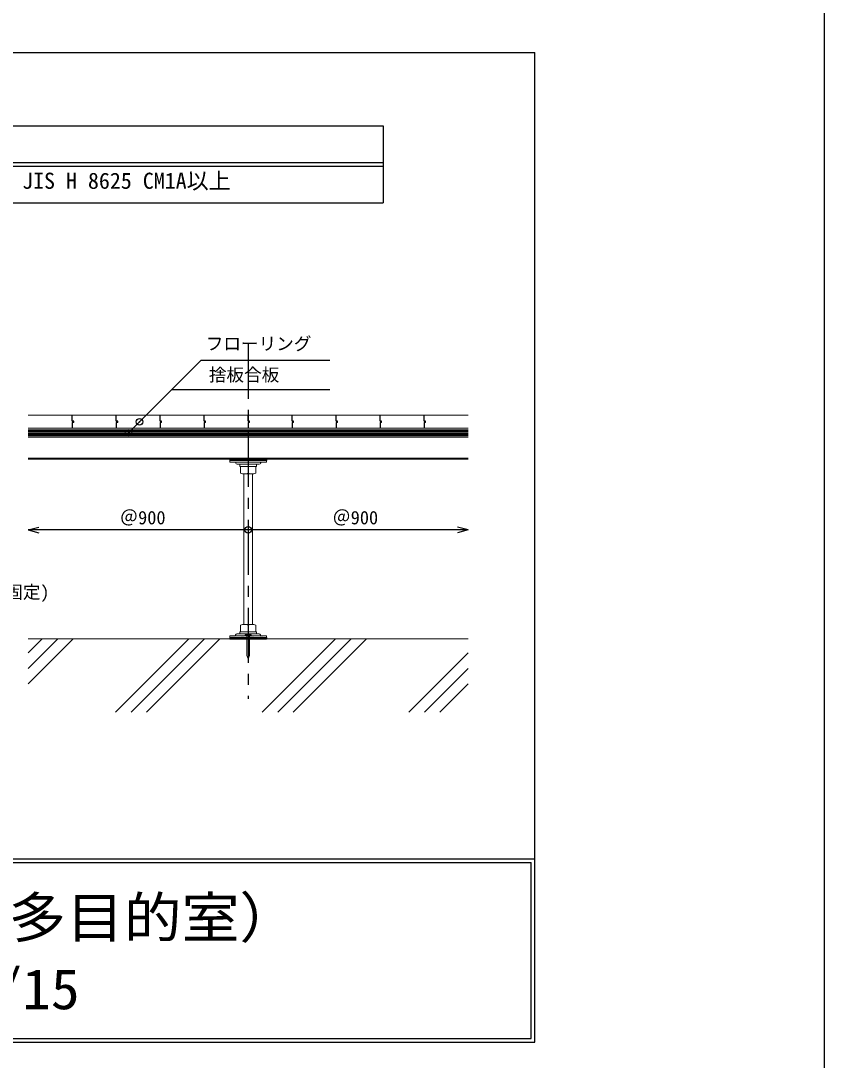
# Model space of a CAD drawing. Units: millimetres on the paper, enlarged 100 times, with parts at other scales. Extents: x -20630 to 20620, y -14480 to 14258.
# Drawn here: x 13315 to 20620, y -7447 to 2005 of the extents above; entities that cross this region are included whole.
import ezdxf
from ezdxf.enums import TextEntityAlignment as Align

# ---------------------------------------------------------------- set-up
doc = ezdxf.new("R2010")
doc.units = ezdxf.units.MM
doc.header["$LTSCALE"] = 100
doc.header["$PDMODE"] = 32
doc.header["$PDSIZE"] = 60
doc.linetypes.add('CHAIN1', pattern=[8, 5, -1, 1, -1])
for name, color, linetype in [('2-0_中心線', 4, 'CHAIN1'), ('2-2_太線１', 3, 'Continuous'), ('2-4_細線', 4, 'Continuous'), ('2-5_寸法', 7, 'Continuous'), ('2-6_文字', 7, 'Continuous'), ('F-1_中線', 7, 'Continuous')]:
    doc.layers.add(name, color=color, linetype=linetype)
doc.layers.add('2-1_中線', color=7, linetype='Continuous', lineweight=18)
doc.styles.add('ＭＳ ゴシック', font='')
doc.styles.get('ＭＳ ゴシック').set_extended_font_data('MS Gothic')

msp = doc.modelspace()

# ---------------------------------------------------------------- linework, layer by layer
at = {"layer": '2-0_中心線'}
msp.add_line((15382.5, -933.9), (15382.5, -4160.6), dxfattribs=at)
at = {"layer": '2-1_中線'}
for p, q in [((13382.5, -1580.7), (17382.5, -1580.7)), ((13382.5, -1700.7), (17382.5, -1700.7)), ((13382.5, -1780.7), (17382.5, -1780.7)), ((13382.5, -1972.7), (17382.5, -1972.7)), ((13382.5, -1980.7), (17382.5, -1980.7)), ((15215.9, -2009.4), (15215.9, -1994.1)), ((15549.2, -1994.1), (15215.9, -1994.1)), ((15549.2, -2009.4), (15215.9, -2009.4)), ((15289.2, -2027.4), (15382.5, -2027.4)), ((15306.9, -2030.7), (15306.9, -2045.4)), ((15310.2, -2027.4), (15454.9, -2027.4)), ((15310.2, -2048.7), (15454.9, -2048.7)), ((15312.5, -2109.2), (15312.5, -2048.7)), ((15475.9, -2027.4), (15382.5, -2027.4)), ((15382.5, -2109.2), (15382.5, -2048.7)), ((15452.5, -2048.7), (15452.5, -2109.2)), ((15458.2, -2030.7), (15458.2, -2045.4)), ((15549.2, -1994.1), (15549.2, -2009.4)), ((15342.5, -2115.4), (15342.5, -3484.1)), ((15417.5, -2115.4), (15347.5, -2115.4)), ((15422.5, -2115.4), (15422.5, -3484.1)), ((15312.5, -3550.7), (15312.5, -3490.3)), ((15347.5, -3484), (15417.5, -3484)), ((15382.5, -3490.3), (15382.5, -3550.7)), ((15452.5, -3490.3), (15452.5, -3550.7)), ((15549.2, -3586.7), (15215.9, -3586.7)), ((15215.9, -3586.7), (15215.9, -3602)), ((15286.7, -3568.7), (15380, -3568.7)), ((15286.7, -3568.7), (15380, -3568.7)), ((15306.9, -3568.7), (15306.9, -3554)), ((15454.9, -3550.7), (15310.2, -3550.7)), ((15315.9, -3550.7), (15449.2, -3550.7)), ((15356.5, -3580), (15356.5, -3586.7)), ((15473.3, -3568.7), (15380, -3568.7)), ((15473.3, -3568.7), (15380, -3568.7)), ((15458.2, -3568.7), (15458.2, -3554)), ((15549.2, -3586.7), (15549.2, -3602)), ((13382.5, -3615.4), (17382.5, -3615.4)), ((13509.8, -3615.4), (13382.5, -3742.6)), ((13651.2, -3615.4), (13382.5, -3884)), ((13792.6, -3615.4), (13382.5, -4025.4)), ((14843.1, -3615.4), (14176.4, -4282)), ((14984.5, -3615.4), (14317.9, -4282)), ((15126, -3615.4), (14459.3, -4282)), ((15215.9, -3602), (15549.2, -3602)), ((15215.9, -3602), (15549.2, -3602)), ((15370.8, -3593.4), (15370.8, -3766.7)), ((15395.5, -3593.4), (15395.5, -3766.7)), ((16176.4, -3615.4), (15509.8, -4282)), ((16317.9, -3615.4), (15651.2, -4282)), ((16459.3, -3615.4), (15792.6, -4282)), ((15382.5, -3798.3), (15370.8, -3766.7)), ((15383.8, -3798.3), (15395.5, -3766.7)), ((17382.5, -3742.6), (16843.1, -4282)), ((17382.5, -3884), (16984.5, -4282)), ((17382.5, -4025.4), (17126, -4282))]:
    msp.add_line(p, q, dxfattribs=at)
msp.add_lwpolyline([(15356.5, -3580), (15409.8, -3580), (15409.8, -3586.7), (15383.2, -3586.7), (15356.5, -3586.7)], dxfattribs=at)
for centre, radius, start, end in [((15289.2, -2003.3), 24.1, 194.70476, 270), ((15310.2, -2030.7), 3.33, 90, 180), ((15310.2, -2045.4), 3.33, 180, 270), ((15454.9, -2030.7), 3.33, 0, 90), ((15454.9, -2045.4), 3.33, 270, 0), ((15475.9, -2003.3), 24.1, 270, 345.29523), ((15347.5, -2014.3), 101.1, 249.74384, 290.25616), ((15417.5, -2014.3), 101.1, 249.74384, 290.25616), ((15347.5, -3585.1), 101.1, 69.74384, 110.25616), ((15417.5, -3585.1), 101.1, 69.74384, 110.25616), ((15286.7, -3592.8), 24.1, 90, 165.29524), ((15286.7, -3592.8), 24.1, 90, 165.29524), ((15310.2, -3554), 3.33, 90, 180), ((15364.2, -3593.4), 6.67, 0, 90), ((15402.2, -3593.4), 6.67, 90, 180), ((15454.9, -3554), 3.33, 0, 90), ((15473.3, -3592.8), 24.1, 14.70477, 90), ((15473.3, -3592.8), 24.1, 14.70477, 90), ((15382.5, -3792.1), 0.67, 200.30446, 339.69553), ((15383.2, -3798.1), 0.67, 200.30446, 339.69553)]:
    msp.add_arc(centre, radius, start, end, dxfattribs=at)
at = {"layer": '2-2_太線１'}
for p, q in [((13382.5, -1714.1), (17382.5, -1714.1)), ((13382.5, -1727.4), (17382.5, -1727.4)), ((13382.5, -1740.7), (17382.5, -1740.7)), ((13382.5, -1754.1), (17382.5, -1754.1)), ((13382.5, -1767.4), (17382.5, -1767.4)), ((15228.2, -1980.7), (15215.9, -1993.1)), ((15218.8, -1980.7), (15215.9, -1983.7)), ((15215.9, -1980.7), (15215.9, -1994.1)), ((15215.9, -1980.7), (15549.2, -1980.7)), ((15237.6, -1980.7), (15224.3, -1994.1)), ((15247.1, -1980.7), (15233.7, -1994.1)), ((15256.5, -1980.7), (15243.1, -1994.1)), ((15265.9, -1980.7), (15252.6, -1994.1)), ((15275.3, -1980.7), (15262, -1994.1)), ((15284.8, -1980.7), (15271.4, -1994.1)), ((15294.2, -1980.7), (15280.9, -1994.1)), ((15303.6, -1980.7), (15290.3, -1994.1)), ((15313.1, -1980.7), (15299.7, -1994.1)), ((15322.5, -1980.7), (15309.1, -1994.1)), ((15331.9, -1980.7), (15318.6, -1994.1)), ((15341.3, -1980.7), (15328, -1994.1)), ((15350.8, -1980.7), (15337.4, -1994.1)), ((15360.2, -1980.7), (15346.9, -1994.1)), ((15369.6, -1980.7), (15356.3, -1994.1)), ((15379, -1980.7), (15365.7, -1994.1)), ((15388.5, -1980.7), (15375.1, -1994.1)), ((15397.9, -1980.7), (15384.6, -1994.1)), ((15407.3, -1980.7), (15394, -1994.1)), ((15416.8, -1980.7), (15403.4, -1994.1)), ((15426.2, -1980.7), (15412.9, -1994.1)), ((15435.6, -1980.7), (15422.3, -1994.1)), ((15445, -1980.7), (15431.7, -1994.1)), ((15454.5, -1980.7), (15441.1, -1994.1)), ((15463.9, -1980.7), (15450.6, -1994.1)), ((15473.3, -1980.7), (15460, -1994.1)), ((15482.8, -1980.7), (15469.4, -1994.1)), ((15492.2, -1980.7), (15478.9, -1994.1)), ((15501.6, -1980.7), (15488.3, -1994.1)), ((15511, -1980.7), (15497.7, -1994.1)), ((15520.5, -1980.7), (15507.1, -1994.1)), ((15529.9, -1980.7), (15516.6, -1994.1)), ((15539.3, -1980.7), (15526, -1994.1)), ((15548.8, -1980.7), (15535.4, -1994.1)), ((15549.2, -1980.7), (15549.2, -1994.1)), ((15549.2, -1989.7), (15544.8, -1994.1)), ((15215.9, -3602), (15215.9, -3615.4)), ((15222.6, -3615.4), (15215.9, -3608.6)), ((15222.6, -3615.4), (15215.9, -3608.6)), ((15215.9, -3615.4), (15257.8, -3615.4)), ((15215.9, -3615.4), (15257.8, -3615.4)), ((15215.9, -3615.4), (15257.8, -3615.4)), ((15215.9, -3615.4), (15257.8, -3615.4)), ((15215.9, -3615.4), (15549.2, -3615.4)), ((15215.9, -3615.4), (15549.2, -3615.4)), ((15232, -3615.4), (15218.7, -3602)), ((15232, -3615.4), (15218.7, -3602)), ((15241.5, -3615.4), (15228.1, -3602)), ((15241.5, -3615.4), (15228.1, -3602)), ((15250.9, -3615.4), (15237.6, -3602)), ((15250.9, -3615.4), (15237.6, -3602)), ((15260.3, -3615.4), (15247, -3602)), ((15260.3, -3615.4), (15247, -3602)), ((15269.8, -3615.4), (15256.4, -3602)), ((15269.8, -3615.4), (15256.4, -3602)), ((15279.2, -3615.4), (15265.9, -3602)), ((15279.2, -3615.4), (15265.9, -3602)), ((15288.6, -3615.4), (15275.3, -3602)), ((15288.6, -3615.4), (15275.3, -3602)), ((15298, -3615.4), (15284.7, -3602)), ((15298, -3615.4), (15284.7, -3602)), ((15307.5, -3615.4), (15294.1, -3602)), ((15307.5, -3615.4), (15294.1, -3602)), ((15316.9, -3615.4), (15303.6, -3602)), ((15316.9, -3615.4), (15303.6, -3602)), ((15326.3, -3615.4), (15313, -3602)), ((15326.3, -3615.4), (15313, -3602)), ((15335.8, -3615.4), (15322.4, -3602)), ((15335.8, -3615.4), (15322.4, -3602)), ((15345.2, -3615.4), (15331.8, -3602)), ((15345.2, -3615.4), (15331.8, -3602)), ((15354.6, -3615.4), (15341.3, -3602)), ((15354.6, -3615.4), (15341.3, -3602)), ((15364, -3615.4), (15350.7, -3602)), ((15364, -3615.4), (15350.7, -3602)), ((15373.5, -3615.4), (15360.1, -3602)), ((15373.5, -3615.4), (15360.1, -3602)), ((15382.9, -3615.4), (15369.6, -3602)), ((15382.9, -3615.4), (15369.6, -3602)), ((15392.3, -3615.4), (15379, -3602)), ((15392.3, -3615.4), (15379, -3602)), ((15401.7, -3615.4), (15388.4, -3602)), ((15401.7, -3615.4), (15388.4, -3602)), ((15411.2, -3615.4), (15397.8, -3602)), ((15411.2, -3615.4), (15397.8, -3602)), ((15420.6, -3615.4), (15407.3, -3602)), ((15420.6, -3615.4), (15407.3, -3602)), ((15430, -3615.4), (15416.7, -3602)), ((15430, -3615.4), (15416.7, -3602)), ((15439.5, -3615.4), (15426.1, -3602)), ((15439.5, -3615.4), (15426.1, -3602)), ((15448.9, -3615.4), (15435.6, -3602)), ((15448.9, -3615.4), (15435.6, -3602)), ((15458.3, -3615.4), (15445, -3602)), ((15458.3, -3615.4), (15445, -3602)), ((15467.7, -3615.4), (15454.4, -3602)), ((15467.7, -3615.4), (15454.4, -3602)), ((15477.2, -3615.4), (15463.8, -3602)), ((15477.2, -3615.4), (15463.8, -3602)), ((15486.6, -3615.4), (15473.3, -3602)), ((15486.6, -3615.4), (15473.3, -3602)), ((15496, -3615.4), (15482.7, -3602)), ((15496, -3615.4), (15482.7, -3602)), ((15505.5, -3615.4), (15492.1, -3602)), ((15505.5, -3615.4), (15492.1, -3602)), ((15514.9, -3615.4), (15501.6, -3602)), ((15514.9, -3615.4), (15501.6, -3602)), ((15549.2, -3615.4), (15502.2, -3615.4)), ((15549.2, -3615.4), (15502.2, -3615.4)), ((15524.3, -3615.4), (15511, -3602)), ((15524.3, -3615.4), (15511, -3602)), ((15533.7, -3615.4), (15520.4, -3602)), ((15533.7, -3615.4), (15520.4, -3602)), ((15543.2, -3615.4), (15529.8, -3602)), ((15543.2, -3615.4), (15529.8, -3602)), ((15549.2, -3611.9), (15539.3, -3602)), ((15549.2, -3611.9), (15539.3, -3602)), ((15549.2, -3602.5), (15548.7, -3602)), ((15549.2, -3602.5), (15548.7, -3602)), ((15549.2, -3602), (15549.2, -3615.4))]:
    msp.add_line(p, q, dxfattribs=at)
msp.add_lwpolyline([(15549.2, -3615.4), (15502.2, -3615.4), (15549.2, -3615.4)], dxfattribs=at)
msp.add_lwpolyline([(15549.2, -3615.4), (15502.2, -3615.4), (15549.2, -3615.4)], dxfattribs=at)
at = {"layer": '2-4_細線'}
for p, q in [((13782.5, -1647.4), (13782.5, -1700.7)), ((13795.9, -1647.4), (13782.5, -1647.4)), ((14182.5, -1647.4), (14182.5, -1700.7)), ((14195.9, -1647.4), (14182.5, -1647.4)), ((14582.5, -1647.4), (14582.5, -1700.7)), ((14595.9, -1647.4), (14582.5, -1647.4)), ((14982.5, -1647.4), (14982.5, -1700.7)), ((14995.9, -1647.4), (14982.5, -1647.4)), ((15382.5, -1647.4), (15382.5, -1700.7)), ((15395.9, -1647.4), (15382.5, -1647.4)), ((15782.5, -1647.4), (15782.5, -1700.7)), ((15795.9, -1647.4), (15782.5, -1647.4)), ((16182.5, -1647.4), (16182.5, -1700.7)), ((16195.9, -1647.4), (16182.5, -1647.4)), ((16582.5, -1647.4), (16582.5, -1700.7)), ((16595.9, -1647.4), (16582.5, -1647.4)), ((16982.5, -1647.4), (16982.5, -1700.7)), ((16995.9, -1647.4), (16982.5, -1647.4))]:
    msp.add_line(p, q, dxfattribs=at)
for points in [[(13795.9, -1647.4), (13795.9, -1634.1), (13782.5, -1634.1), (13782.5, -1580.7)], [(14195.9, -1647.4), (14195.9, -1634.1), (14182.5, -1634.1), (14182.5, -1580.7)], [(14595.9, -1647.4), (14595.9, -1634.1), (14582.5, -1634.1), (14582.5, -1580.7)], [(14995.9, -1647.4), (14995.9, -1634.1), (14982.5, -1634.1), (14982.5, -1580.7)], [(15395.9, -1647.4), (15395.9, -1634.1), (15382.5, -1634.1), (15382.5, -1580.7)], [(15795.9, -1647.4), (15795.9, -1634.1), (15782.5, -1634.1), (15782.5, -1580.7)], [(16195.9, -1647.4), (16195.9, -1634.1), (16182.5, -1634.1), (16182.5, -1580.7)], [(16595.9, -1647.4), (16595.9, -1634.1), (16582.5, -1634.1), (16582.5, -1580.7)], [(16995.9, -1647.4), (16995.9, -1634.1), (16982.5, -1634.1), (16982.5, -1580.7)]]:
    msp.add_lwpolyline(points, dxfattribs=at)
at = {"layer": '2-5_寸法'}
for p, q in [((13382.5, -2624.3), (13479.1, -2598.4)), ((15382.5, -2624.3), (13382.5, -2624.3)), ((13382.5, -2624.3), (13479.1, -2650.2)), ((17382.5, -2624.3), (15382.5, -2624.3)), ((17382.5, -2624.3), (17285.9, -2598.4)), ((17382.5, -2624.3), (17285.9, -2650.2))]:
    msp.add_line(p, q, dxfattribs=at)
msp.add_point((15382.5, -2624.3), dxfattribs=at)
at = {"layer": '2-6_文字'}
for p, q in [((7320.9, 1718), (17987.6, 1718)), ((17987.6, -5615.4), (17987.6, 1718)), ((9109.9, 1051.3), (16609.9, 1051.3)), ((16609.9, 1051.3), (16609.9, 351.3)), ((9109.9, 718), (16609.9, 718)), ((9109.9, 684.6), (16609.9, 684.6)), ((9109.9, 351.3), (16609.9, 351.3)), ((14955.3, -1080.7), (14295.3, -1740.7)), ((14955.3, -1080.7), (16125.6, -1080.7)), ((14688.6, -1347.4), (16125.6, -1347.4)), ((7354.3, -5648.7), (17954.3, -5648.7)), ((17954.3, -7248.7), (17954.3, -5648.7)), ((17987.6, -7282), (17987.6, -5615.4)), ((7354.3, -7248.7), (17954.3, -7248.7)), ((7320.9, -7282), (17987.6, -7282))]:
    msp.add_line(p, q, dxfattribs=at)
msp.add_lwpolyline([(7320.9, -7282), (7320.9, -5615.4), (17987.6, -5615.4)], dxfattribs=at)
for p in [(14395.3, -1640.7), (14295.3, -1740.7)]:
    msp.add_point(p, dxfattribs=at)
at = {"layer": 'F-1_中線'}
msp.add_line((20620, 14257.5), (20620, -14242.5), dxfattribs=at)

# ---------------------------------------------------------------- texts
at = {"layer": '2-5_寸法', "style": 'ＭＳ ゴシック'}
for p in [(14215.1, -2610.4), (16148.1, -2610.4)]:
    msp.add_text('＠900', height=122.2, dxfattribs=at).set_placement(p, align=Align.BOTTOM_LEFT)
at = {"layer": '2-6_文字', "style": 'ＭＳ ゴシック'}
for s, height, p in [('※１\u3000JIS H 8610 電気亜鉛めっき1級以上\u3000JIS H 8625 CM1A以上', 146.6, (9330.9, 433.5)), ('フローリング', 117.3, (14997.3, -1024.3)), ('捨板合板', 117.3, (15025.3, -1307.5)), ('(ピン・ビス固定：１本につき２箇所固定)', 117.3, (10534.5, -3283.2))]:
    msp.add_text(s, height=height, dxfattribs=at).set_placement(p, align=Align.BOTTOM_LEFT)
at = {"layer": '2-6_文字', "style": 'ＭＳ ゴシック', "width": 1.05}
for s, p in [('断面詳細図（多目的室）', (10052, -6442.6)), ('scale：1/15', (10968.9, -7093.1))]:
    msp.add_text(s, height=366.6, dxfattribs=at).set_placement(p, align=Align.BOTTOM_LEFT)

doc.saveas('drawing.dxf')
